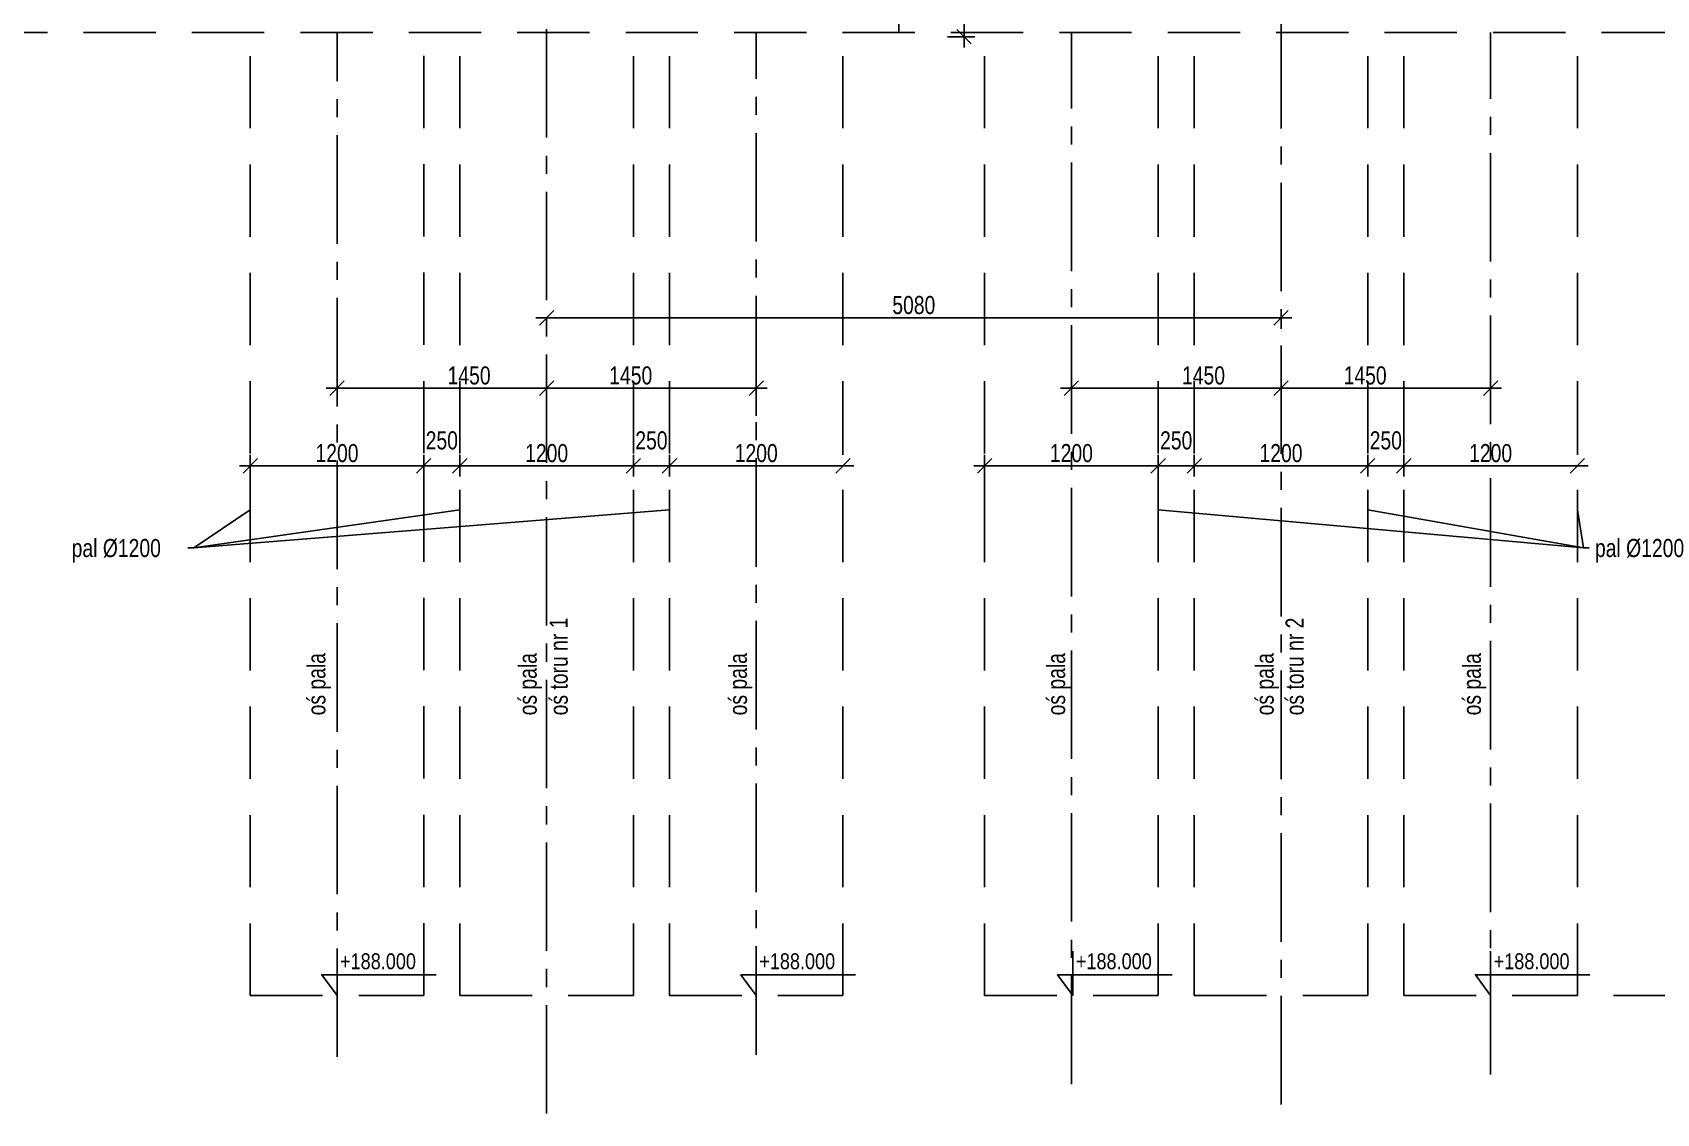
# Model space of a CAD drawing. Header units: millimetres. Extents: x -1069826 to 2704411, y -432732 to 412301.
# Drawn here: x 573149 to 584383, y -34012 to -26535 of the extents above; entities that cross this region are included whole.
import ezdxf

# ---------------------------------------------------------------- set-up
doc = ezdxf.new("R2010")
doc.units = ezdxf.units.MM
doc.header["$LTSCALE"] = 1000
doc.header["$MEASUREMENT"] = 0
for name, pattern in [('CENTER2', [1.125, 0.75, -0.125, 0.125, -0.125]), ('DASHED', [0.75, 0.5, -0.25]), ('HIDDEN', [0.375, 0.25, -0.125])]:
    doc.linetypes.add(name, pattern=pattern)
for name, color, linetype in [('0-T', 7, 'Continuous'), ('00XX00-S', 7, 'Continuous'), ('DROG0-W', 7, 'Continuous'), ('DROGO-T', 7, 'Continuous')]:
    doc.layers.add(name, color=color, linetype=linetype)
doc.styles.add('CDMSTYLE', font='CDMSIMPL', dxfattribs={"width": 0.8, "bigfont": 'CDMBIGPL'})
doc.dimstyles.new('CDMOG-MM-50', dxfattribs={"dimscale": 50, "dimtxt": 2.5, "dimasz": 1, "dimexe": 1.5, "dimexo": 5, "dimgap": 0.5, "dimtad": 1, "dimdec": 0, "dimrnd": 1, "dimzin": 1, "dimdsep": 46, "dimtxsty": 'CDMSTYLE', "dimblk1": 'OBLIQUE', "dimblk2": 'OBLIQUE', "dimsah": 1, "dimtsz": 1, "dimcen": -2.5, "dimdle": 1.5, "dimclrd": 9, "dimclre": 9, "dimclrt": 9, "dimadec": 0, "dimazin": 0, "dimtfac": 1, "dimtmove": 2, "dimatfit": 3, "dimldrblk": 'OBLIQUE', "dimfxl": 1, "dimtvp": 1, "dimtolj": 1, "dimtzin": 0, "dimarcsym": 0})

# ---------------------------------------------------------------- blocks, each defined once
blk = doc.blocks.new('*D624')
at = {"color": 9, "linetype": 'ByBlock', "transparency": 16777216}
for p, q in [((579528, -26639), (579528, -24490)), ((579391, -24565), (579603, -24565)), ((579578, -24615), (579478, -24515)), ((579414, -26564), (579603, -26564)), ((579578, -26614), (579478, -26514))]:
    blk.add_line(p, q, dxfattribs=at)
at = {"layer": 'Defpoints', "color": 0, "linetype": 'ByBlock', "transparency": 16777216}
for p in [(579141, -24565), (579528, -24565), (579164, -26564)]:
    blk.add_point(p, dxfattribs=at)
at = {"color": 9, "linetype": 'ByBlock', "transparency": 16777216, "insert": (579440, -25565), "char_height": 125, "attachment_point": 5, "rotation": 90, "style": 'CDMSTYLE'}
blk.add_mtext('\\A1;2000', dxfattribs=at)
blk = doc.blocks.new('_OBLIQUE')
at = {"color": 0, "linetype": 'ByBlock'}
blk.add_line((-0.5, -0.5), (0.5, 0.5), dxfattribs=at)
blk = doc.blocks.new('*D731')
at = {"color": 9, "linetype": 'ByBlock', "transparency": 16777216}
for p, q in [((584730, -33271), (584730, -22121)), ((584085, -22196), (584805, -22196)), ((584780, -22246), (584680, -22146)), ((584085, -33196), (584805, -33196)), ((584780, -33246), (584680, -33146))]:
    blk.add_line(p, q, dxfattribs=at)
at = {"layer": 'Defpoints', "color": 0, "linetype": 'ByBlock', "transparency": 16777216}
for p in [(583835, -22196), (584730, -22196), (583835, -33196)]:
    blk.add_point(p, dxfattribs=at)
at = {"color": 9, "linetype": 'ByBlock', "transparency": 16777216, "insert": (584642, -27696), "char_height": 125, "attachment_point": 5, "rotation": 90, "style": 'CDMSTYLE'}
blk.add_mtext('\\A1;11000', dxfattribs=at)
blk = doc.blocks.new('*D733')
at = {"color": 9, "linetype": 'ByBlock', "transparency": 16777216}
for p, q in [((574580, -29070), (575930, -29070)), ((574605, -29120), (574705, -29020)), ((574655, -29586), (574655, -28995)), ((575805, -29120), (575905, -29020)), ((575855, -29586), (575855, -28995))]:
    blk.add_line(p, q, dxfattribs=at)
at = {"layer": 'Defpoints', "color": 0, "linetype": 'ByBlock', "transparency": 16777216}
for p in [(575855, -29070), (574655, -29836), (575855, -29836)]:
    blk.add_point(p, dxfattribs=at)
at = {"color": 9, "linetype": 'ByBlock', "transparency": 16777216, "insert": (575255, -28983), "char_height": 125, "attachment_point": 5, "style": 'CDMSTYLE'}
blk.add_mtext('\\A1;1200', dxfattribs=at)
blk = doc.blocks.new('*D734')
at = {"color": 9, "linetype": 'ByBlock', "transparency": 16777216}
for p, q in [((578755, -28820), (578755, -28995)), ((577480, -29070), (578830, -29070)), ((577505, -29120), (577605, -29020)), ((578705, -29120), (578805, -29020))]:
    blk.add_line(p, q, dxfattribs=at)
at = {"layer": 'Defpoints', "color": 0, "linetype": 'ByBlock', "transparency": 16777216}
for p in [(577555, -29070), (578755, -29070), (578755, -29070)]:
    blk.add_point(p, dxfattribs=at)
at = {"color": 9, "linetype": 'ByBlock', "transparency": 16777216, "insert": (578155, -28983), "char_height": 125, "attachment_point": 5, "style": 'CDMSTYLE'}
blk.add_mtext('\\A1;1200', dxfattribs=at)
blk = doc.blocks.new('*D736')
at = {"color": 9, "linetype": 'ByBlock', "transparency": 16777216}
for p, q in [((578755, -28820), (578755, -28995)), ((577480, -29070), (578830, -29070)), ((577505, -29120), (577605, -29020)), ((578705, -29120), (578805, -29020))]:
    blk.add_line(p, q, dxfattribs=at)
at = {"layer": 'Defpoints', "color": 0, "linetype": 'ByBlock', "transparency": 16777216}
for p in [(577555, -29070), (578755, -29070), (578755, -29070)]:
    blk.add_point(p, dxfattribs=at)
at = {"color": 9, "linetype": 'ByBlock', "transparency": 16777216, "insert": (578155, -28983), "char_height": 125, "attachment_point": 5, "style": 'CDMSTYLE'}
blk.add_mtext('\\A1;1200', dxfattribs=at)
blk = doc.blocks.new('*D737')
at = {"color": 9, "linetype": 'ByBlock', "transparency": 16777216}
for p, q in [((581785, -29586), (581785, -29319)), ((583235, -29586), (583235, -29319)), ((583310, -29394), (581710, -29394)), ((581735, -29444), (581835, -29344)), ((583185, -29444), (583285, -29344))]:
    blk.add_line(p, q, dxfattribs=at)
at = {"layer": 'Defpoints', "color": 0, "linetype": 'ByBlock', "transparency": 16777216}
for p in [(581785, -29394), (581785, -29836), (583235, -29836)]:
    blk.add_point(p, dxfattribs=at)
at = {"color": 9, "linetype": 'ByBlock', "transparency": 16777216, "insert": (582367, -29307), "char_height": 125, "attachment_point": 5, "style": 'CDMSTYLE'}
blk.add_mtext('\\A1;1450', dxfattribs=at)
blk = doc.blocks.new('*D735')
at = {"color": 9, "linetype": 'ByBlock', "transparency": 16777216}
for p, q in [((574580, -29070), (575930, -29070)), ((574605, -29120), (574705, -29020)), ((574655, -29586), (574655, -28995)), ((575805, -29120), (575905, -29020)), ((575855, -29586), (575855, -28995))]:
    blk.add_line(p, q, dxfattribs=at)
at = {"layer": 'Defpoints', "color": 0, "linetype": 'ByBlock', "transparency": 16777216}
for p in [(575855, -29070), (574655, -29836), (575855, -29836)]:
    blk.add_point(p, dxfattribs=at)
at = {"color": 9, "linetype": 'ByBlock', "transparency": 16777216, "insert": (575255, -28983), "char_height": 125, "attachment_point": 5, "style": 'CDMSTYLE'}
blk.add_mtext('\\A1;1200', dxfattribs=at)
blk = doc.blocks.new('*D738')
at = {"color": 9, "linetype": 'ByBlock', "transparency": 16777216}
for p, q in [((580345, -29144), (580345, -29319)), ((581870, -29394), (580270, -29394)), ((580295, -29444), (580395, -29344)), ((581745, -29444), (581845, -29344))]:
    blk.add_line(p, q, dxfattribs=at)
at = {"layer": 'Defpoints', "color": 0, "linetype": 'ByBlock', "transparency": 16777216}
for p in [(580345, -29394), (580345, -29394), (581795, -29836)]:
    blk.add_point(p, dxfattribs=at)
at = {"color": 9, "linetype": 'ByBlock', "transparency": 16777216, "insert": (581259, -29307), "char_height": 125, "attachment_point": 5, "style": 'CDMSTYLE'}
blk.add_mtext('\\A1;1450', dxfattribs=at)
blk = doc.blocks.new('*D740')
at = {"color": 9, "linetype": 'ByBlock', "transparency": 16777216}
for p, q in [((580345, -29144), (580345, -29319)), ((581870, -29394), (580270, -29394)), ((580295, -29444), (580395, -29344)), ((581745, -29444), (581845, -29344))]:
    blk.add_line(p, q, dxfattribs=at)
at = {"layer": 'Defpoints', "color": 0, "linetype": 'ByBlock', "transparency": 16777216}
for p in [(580345, -29394), (580345, -29394), (581795, -29836)]:
    blk.add_point(p, dxfattribs=at)
at = {"color": 9, "linetype": 'ByBlock', "transparency": 16777216, "insert": (581259, -29307), "char_height": 125, "attachment_point": 5, "style": 'CDMSTYLE'}
blk.add_mtext('\\A1;1450', dxfattribs=at)
blk = doc.blocks.new('*D739')
at = {"color": 9, "linetype": 'ByBlock', "transparency": 16777216}
for p, q in [((581785, -29586), (581785, -29319)), ((583235, -29586), (583235, -29319)), ((583310, -29394), (581710, -29394)), ((581735, -29444), (581835, -29344)), ((583185, -29444), (583285, -29344))]:
    blk.add_line(p, q, dxfattribs=at)
at = {"layer": 'Defpoints', "color": 0, "linetype": 'ByBlock', "transparency": 16777216}
for p in [(581785, -29394), (581785, -29836), (583235, -29836)]:
    blk.add_point(p, dxfattribs=at)
at = {"color": 9, "linetype": 'ByBlock', "transparency": 16777216, "insert": (582367, -29307), "char_height": 125, "attachment_point": 5, "style": 'CDMSTYLE'}
blk.add_mtext('\\A1;1450', dxfattribs=at)
blk = doc.blocks.new('*D755')
at = {"color": 9, "linetype": 'ByBlock', "transparency": 16777216}
for p, q in [((576655, -32742), (576755, -32642)), ((581735, -32742), (581835, -32642)), ((581785, -32684), (581785, -32767)), ((576630, -32692), (581860, -32692)), ((576705, -32701), (576705, -32767))]:
    blk.add_line(p, q, dxfattribs=at)
at = {"layer": 'Defpoints', "color": 0, "linetype": 'ByBlock', "transparency": 16777216}
for p in [(576705, -32451), (581785, -32434), (581785, -32692)]:
    blk.add_point(p, dxfattribs=at)
at = {"color": 9, "linetype": 'ByBlock', "transparency": 16777216, "insert": (579245, -32604), "char_height": 125, "attachment_point": 5, "style": 'CDMSTYLE'}
blk.add_mtext('\\A1;5080', dxfattribs=at)
blk = doc.blocks.new('00KOTA1')
at = {"color": 0, "linetype": 'Continuous'}
blk.add_lwpolyline([(13.74, 2.86), (-2.11, 2.86), (0, 0), (0, 6.11)], dxfattribs=at)
at = {"color": 0, "linetype": 'Continuous', "style": 'CDMSTYLE', "width": 0.85}
blk.add_attdef('%%P000.000', (0.42, 3.63), '', height=2.2, dxfattribs=at)
blk = doc.blocks.new('*D853')
at = {"color": 9, "linetype": 'ByBlock', "transparency": 16777216}
for p, q in [((580860, -29070), (581185, -29070)), ((580885, -29120), (580985, -29020)), ((580935, -29144), (580935, -28995)), ((581135, -29120), (581235, -29020)), ((581185, -29144), (581185, -28995))]:
    blk.add_line(p, q, dxfattribs=at)
at = {"layer": 'Defpoints', "color": 0, "linetype": 'ByBlock', "transparency": 16777216}
for p in [(581185, -29070), (580935, -29394), (581185, -29394)]:
    blk.add_point(p, dxfattribs=at)
at = {"color": 9, "linetype": 'ByBlock', "transparency": 16777216, "insert": (581060, -28895), "char_height": 125, "attachment_point": 5, "style": 'CDMSTYLE'}
blk.add_mtext('\\A1;250', dxfattribs=at)
blk = doc.blocks.new('*D854')
at = {"color": 9, "linetype": 'ByBlock', "transparency": 16777216}
for p, q in [((581110, -29070), (582460, -29070)), ((581135, -29120), (581235, -29020)), ((582335, -29120), (582435, -29020)), ((582385, -29144), (582385, -28995))]:
    blk.add_line(p, q, dxfattribs=at)
at = {"layer": 'Defpoints', "color": 0, "linetype": 'ByBlock', "transparency": 16777216}
for p in [(582385, -29070), (581185, -29394), (582385, -29394)]:
    blk.add_point(p, dxfattribs=at)
at = {"color": 9, "linetype": 'ByBlock', "transparency": 16777216, "insert": (581785, -28983), "char_height": 125, "attachment_point": 5, "style": 'CDMSTYLE'}
blk.add_mtext('\\A1;1200', dxfattribs=at)
blk = doc.blocks.new('*D855')
at = {"color": 9, "linetype": 'ByBlock', "transparency": 16777216}
for p, q in [((582310, -29070), (582635, -29070)), ((582335, -29120), (582435, -29020)), ((582585, -29120), (582685, -29020)), ((582635, -29144), (582635, -28995))]:
    blk.add_line(p, q, dxfattribs=at)
at = {"layer": 'Defpoints', "color": 0, "linetype": 'ByBlock', "transparency": 16777216}
for p in [(582635, -29070), (582385, -29394), (582635, -29394)]:
    blk.add_point(p, dxfattribs=at)
at = {"color": 9, "linetype": 'ByBlock', "transparency": 16777216, "insert": (582510, -28895), "char_height": 125, "attachment_point": 5, "style": 'CDMSTYLE'}
blk.add_mtext('\\A1;250', dxfattribs=at)
blk = doc.blocks.new('*D856')
at = {"color": 9, "linetype": 'ByBlock', "transparency": 16777216}
for p, q in [((580860, -29070), (581185, -29070)), ((580885, -29120), (580985, -29020)), ((580935, -29144), (580935, -28995)), ((581135, -29120), (581235, -29020)), ((581185, -29144), (581185, -28995))]:
    blk.add_line(p, q, dxfattribs=at)
at = {"layer": 'Defpoints', "color": 0, "linetype": 'ByBlock', "transparency": 16777216}
for p in [(581185, -29070), (580935, -29394), (581185, -29394)]:
    blk.add_point(p, dxfattribs=at)
at = {"color": 9, "linetype": 'ByBlock', "transparency": 16777216, "insert": (581060, -28895), "char_height": 125, "attachment_point": 5, "style": 'CDMSTYLE'}
blk.add_mtext('\\A1;250', dxfattribs=at)
blk = doc.blocks.new('*D857')
at = {"color": 9, "linetype": 'ByBlock', "transparency": 16777216}
for p, q in [((581110, -29070), (582460, -29070)), ((581135, -29120), (581235, -29020)), ((582335, -29120), (582435, -29020)), ((582385, -29144), (582385, -28995))]:
    blk.add_line(p, q, dxfattribs=at)
at = {"layer": 'Defpoints', "color": 0, "linetype": 'ByBlock', "transparency": 16777216}
for p in [(582385, -29070), (581185, -29394), (582385, -29394)]:
    blk.add_point(p, dxfattribs=at)
at = {"color": 9, "linetype": 'ByBlock', "transparency": 16777216, "insert": (581785, -28983), "char_height": 125, "attachment_point": 5, "style": 'CDMSTYLE'}
blk.add_mtext('\\A1;1200', dxfattribs=at)
blk = doc.blocks.new('*D858')
at = {"color": 9, "linetype": 'ByBlock', "transparency": 16777216}
for p, q in [((582310, -29070), (582635, -29070)), ((582335, -29120), (582435, -29020)), ((582585, -29120), (582685, -29020)), ((582635, -29144), (582635, -28995))]:
    blk.add_line(p, q, dxfattribs=at)
at = {"layer": 'Defpoints', "color": 0, "linetype": 'ByBlock', "transparency": 16777216}
for p in [(582635, -29070), (582385, -29394), (582635, -29394)]:
    blk.add_point(p, dxfattribs=at)
at = {"color": 9, "linetype": 'ByBlock', "transparency": 16777216, "insert": (582510, -28895), "char_height": 125, "attachment_point": 5, "style": 'CDMSTYLE'}
blk.add_mtext('\\A1;250', dxfattribs=at)

msp = doc.modelspace()

# ---------------------------------------------------------------- linework, layer by layer
at = {"color": 9, "linetype": 'CENTER2'}
for p, q in [((576705.0354, -34012.233), (576705.0354, -14164.2624)), ((581785.0354, -33948.8771), (581785.0354, -14164.2624)), ((575255.0354, -33621.0941), (575255.0354, -26534.837)), ((578155.0354, -33605.3749), (578155.0354, -26534.837)), ((580335.0354, -33809.9302), (580335.0354, -26534.837)), ((583235.0354, -33743.4304), (583235.0354, -26534.837))]:
    msp.add_line(p, q, dxfattribs=at)
at = {"layer": '0-T', "color": 9, "linetype": 'DASHED'}
for p, q in [((574655.0354, -22197.6844), (574655.0354, -33195.6844)), ((575855.0354, -22195.6844), (575855.0354, -31995.6548)), ((575855.0354, -22195.6844), (575855.0354, -33195.6844)), ((576105.0354, -22197.6844), (576105.0354, -33195.6844)), ((577305.0354, -22197.6844), (577305.0354, -33195.6844)), ((577555.0354, -22197.6844), (577555.0354, -33195.6844)), ((578755.0354, -22197.6844), (578755.0354, -33195.6844)), ((572751.879, -26534.8268), (585814.8427, -26534.837)), ((574655.0354, -33195.6844), (575855.0354, -33195.6844)), ((576105.0354, -33195.6844), (577305.0354, -33195.6844)), ((577555.0354, -33195.6844), (578755.0354, -33195.6844))]:
    msp.add_line(p, q, dxfattribs=at)
at = {"layer": '0-T', "color": 1, "linetype": 'DASHED'}
for p, q in [((579735.0354, -22197.6844), (579735.0354, -33195.6844)), ((580935.0354, -22197.6844), (580935.0354, -33195.6844)), ((581185.0354, -22197.6844), (581185.0354, -33195.6844)), ((582385.0354, -22197.6844), (582385.0354, -33195.6844)), ((582635.0354, -22197.6844), (582635.0354, -33195.6844)), ((583835.0354, -22197.6844), (583835.0354, -33195.6844)), ((579735.0354, -33195.6844), (580935.0354, -33195.6844)), ((581185.0354, -33195.6844), (582385.0354, -33195.6844)), ((582635.0354, -33195.6844), (583835.0354, -33195.6844))]:
    msp.add_line(p, q, dxfattribs=at)
at = {"layer": '00XX00-S', "color": 9, "linetype": 'Continuous', "flags": 128}
for points in [[(574224.1313, -30099.9023), (574264.0201, -30099.9023), (574655.0354, -29835.6705)], [(574224.1313, -30099.9023), (574264.0201, -30099.9023), (576105.0354, -29835.6705)], [(574224.1313, -30099.9023), (574264.0201, -30099.9023), (577555.0354, -29835.6705)], [(583917.263, -30099.9023), (583877.3742, -30099.9023), (580935.0354, -29835.6705)], [(583917.263, -30099.9023), (583877.3742, -30099.9023), (582385.0354, -29835.6705)], [(583917.263, -30099.9023), (583877.3742, -30099.9023), (583835.0354, -29835.6705)]]:
    msp.add_lwpolyline(points, dxfattribs=at)
at = {"layer": 'DROGO-T', "color": 2, "linetype": 'HIDDEN'}
msp.add_line((579141.6858, -24567.7251), (579141.6858, -26534.837), dxfattribs=at)

# ---------------------------------------------------------------- block references
at = {"layer": 'DROG0-W', "color": 1, "linetype": 'Continuous', "xscale": 50, "yscale": 50, "zscale": 50}
for p in [(575255.0354, -33195.6844), (578155.0354, -33195.6844), (580345.0354, -33195.6844), (583235.0354, -33195.6844)]:
    msp.add_blockref('00KOTA1', p, dxfattribs=at).add_auto_attribs({'%%P000.000': '+188.000'})

# ---------------------------------------------------------------- texts
at = {"layer": '0-T', "color": 1, "linetype": 'Continuous', "style": 'CDMSTYLE', "width": 0.8}
for p in [(573419.6632, -30163.197), (583956.7719, -30163.197)]:
    msp.add_text('pal %%c1200', height=125, dxfattribs=at).set_placement(p)
for s, p in [('oś toru nr 1', (576850.8971, -31258.4121)), ('oś toru nr 2', (581941.8764, -31258.4121)), ('oś pala', (575174.7453, -31258.4121)), ('oś pala', (576636.3923, -31258.4121)), ('oś pala', (578090.8335, -31258.4121)), ('oś pala', (580291.6479, -31258.4121)), ('oś pala', (581734.305, -31258.4121)), ('oś pala', (583167.6296, -31258.4121))]:
    msp.add_text(s, height=125, rotation=90, dxfattribs=at).set_placement(p)

# ---------------------------------------------------------------- dimensions: what is measured, and where the dimension line sits
at = {"layer": 'DROGO-T', "color": 3, "linetype": 'Continuous'}
dim = msp.add_linear_dim(base=(584729.7998, -22195.6697), p1=(583835.0354, -33195.6844), p2=(583835.0732, -22195.6697), angle=90, dimstyle='CDMOG-MM-50', dxfattribs=at)
dim.commit()
dim.dimension.update_dxf_attribs({"geometry": '*D731', "text_midpoint": (584642.2998, -27695.677)})
at = {"layer": 'DROGO-T', "color": 40, "linetype": 'Continuous'}
dim = msp.add_linear_dim(base=(579592.5609, -24564.7543), p1=(579228.829, -26564.4913), p2=(579205.8669, -24564.7543), angle=90, dimstyle='CDMOG-MM-50', dxfattribs=at)
dim.commit()
dim.dimension.update_dxf_attribs({"geometry": '*D624', "text_midpoint": (579505.0609, -25564.6228), "insert": (64.5988, 0)})
at = {"layer": 'DROGO-T', "color": 2, "linetype": 'Continuous'}
dim = msp.add_linear_dim(base=(581785.0354, -28508.4458), p1=(576705.0354, -28268.0371), p2=(581785.0354, -28250.4504), dimstyle='CDMOG-MM-50', dxfattribs=at)
dim.commit()
dim.dimension.update_dxf_attribs({"geometry": '*D755', "text_midpoint": (579245.0354, -28420.9458), "insert": (0, 4183.1508)})
at = {"layer": 'DROGO-T', "color": 3, "linetype": 'Continuous'}
for base, p1, p2, picture, middle, set_off in [((575255.0354, -28995.2545), (576705.0354, -29436.4673), (575255.0354, -28995.2545), '*D740', (576169.333, -28907.7545), (-5090, 399.2031)), ((580335.0354, -28995.2545), (581785.0354, -29436.4673), (580335.0354, -28995.2545), '*D738', (581249.333, -28907.7545), (-10, 399.2031))]:
    dim = msp.add_linear_dim(base=base, p1=p1, p2=p2, dimstyle='CDMOG-MM-50', override={"dimse1": 1}, dxfattribs=at)
    dim.commit()
    dim.dimension.update_dxf_attribs({"geometry": picture, "text_midpoint": middle, "dimtype": 160, "insert": set_off})
for base, p1, p2, picture, middle, set_off in [((576705.0354, -28995.2545), (578155.0354, -29436.4673), (576705.0354, -29436.4673), '*D739', (577286.5441, -28907.7545), (-5080, 399.2031)), ((581785.0354, -28995.2545), (583235.0354, -29436.4673), (581785.0354, -29436.4673), '*D737', (582366.5441, -28907.7545), (0, 399.2031))]:
    dim = msp.add_linear_dim(base=base, p1=p1, p2=p2, dimstyle='CDMOG-MM-50', dxfattribs=at)
    dim.commit()
    dim.dimension.update_dxf_attribs({"geometry": picture, "text_midpoint": middle, "dimtype": 160, "insert": set_off})
at = {"layer": 'DROGO-T', "color": 1, "linetype": 'Continuous'}
for base, p1, p2, picture, middle, set_off in [((576105.0354, -29532.2414), (575855.0354, -29856.4527), (576105.0354, -29856.4527), '*D856', (575980.0354, -29357.2414), (-5080, -461.995)), ((581185.0354, -29532.2414), (580935.0354, -29856.4527), (581185.0354, -29856.4527), '*D853', (581060.0354, -29357.2414), (0, -461.995))]:
    dim = msp.add_linear_dim(base=base, p1=p1, p2=p2, dimstyle='CDMOG-MM-50', dxfattribs=at)
    dim.commit()
    dim.dimension.update_dxf_attribs({"geometry": picture, "text_midpoint": middle, "insert": set_off})
for base, p1, p2, picture, middle, set_off in [((577555.0354, -29532.2414), (577305.0354, -29856.4527), (577555.0354, -29856.4527), '*D858', (577430.0354, -29357.2414), (-5080, -461.995)), ((582635.0354, -29532.2414), (582385.0354, -29856.4527), (582635.0354, -29856.4527), '*D855', (582510.0354, -29357.2414), (0, -461.995)), ((577305.0354, -29532.2414), (576105.0354, -29856.4527), (577305.0354, -29856.4527), '*D857', (576705.0354, -29444.7414), (-5080, -461.995)), ((582385.0354, -29532.2414), (581185.0354, -29856.4527), (582385.0354, -29856.4527), '*D854', (581785.0354, -29444.7414), (0, -461.995))]:
    dim = msp.add_linear_dim(base=base, p1=p1, p2=p2, dimstyle='CDMOG-MM-50', override={"dimse1": 1}, dxfattribs=at)
    dim.commit()
    dim.dimension.update_dxf_attribs({"geometry": picture, "text_midpoint": middle, "insert": set_off})
at = {"layer": 'DROGO-T', "color": 3, "linetype": 'Continuous'}
for base, p1, p2, picture, middle, set_off in [((578755.0354, -29532.2414), (577555.0354, -29532.2414), (578755.0354, -29532.2414), '*D734', (578155.0354, -29444.7414), (0, -461.995)), ((583835.0354, -29532.2414), (582635.0354, -29532.2414), (583835.0354, -29532.2414), '*D736', (583235.0354, -29444.7414), (5080, -461.995))]:
    dim = msp.add_linear_dim(base=base, p1=p1, p2=p2, dimstyle='CDMOG-MM-50', override={"dimse1": 1}, dxfattribs=at)
    dim.commit()
    dim.dimension.update_dxf_attribs({"geometry": picture, "text_midpoint": middle, "insert": set_off})
for base, p1, p2, picture, middle, set_off in [((575855.0354, -29532.2414), (574655.0354, -30297.6655), (575855.0354, -30297.6655), '*D733', (575255.0354, -29444.7414), (0, -461.995)), ((580935.0354, -29532.2414), (579735.0354, -30297.6655), (580935.0354, -30297.6655), '*D735', (580335.0354, -29444.7414), (5080, -461.995))]:
    dim = msp.add_linear_dim(base=base, p1=p1, p2=p2, dimstyle='CDMOG-MM-50', dxfattribs=at)
    dim.commit()
    dim.dimension.update_dxf_attribs({"geometry": picture, "text_midpoint": middle, "insert": set_off})

doc.saveas('drawing.dxf')
